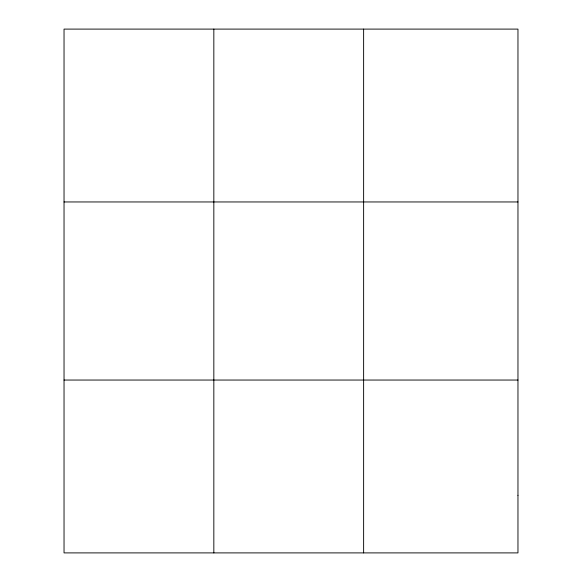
<?xml version="1.0" encoding="UTF-8"?>
<svg xmlns="http://www.w3.org/2000/svg" width="582" height="582" viewBox="0 0 582 582"><rect width="100%" height="100%" fill="white"/><g stroke="black" fill="none" stroke-linecap="round" stroke-linejoin="round"><path stroke-width="0.87" d="M213.834 552.9L213.834 29.1M363.626 552.9L363.626 29.1M64.035 201.954L517.965 201.954M64.035 380.046L517.965 380.046M517.965 495.282L517.965 552.9L64.035 552.9L64.035 29.1L517.965 29.1L517.965 495.282"/></g></svg>
